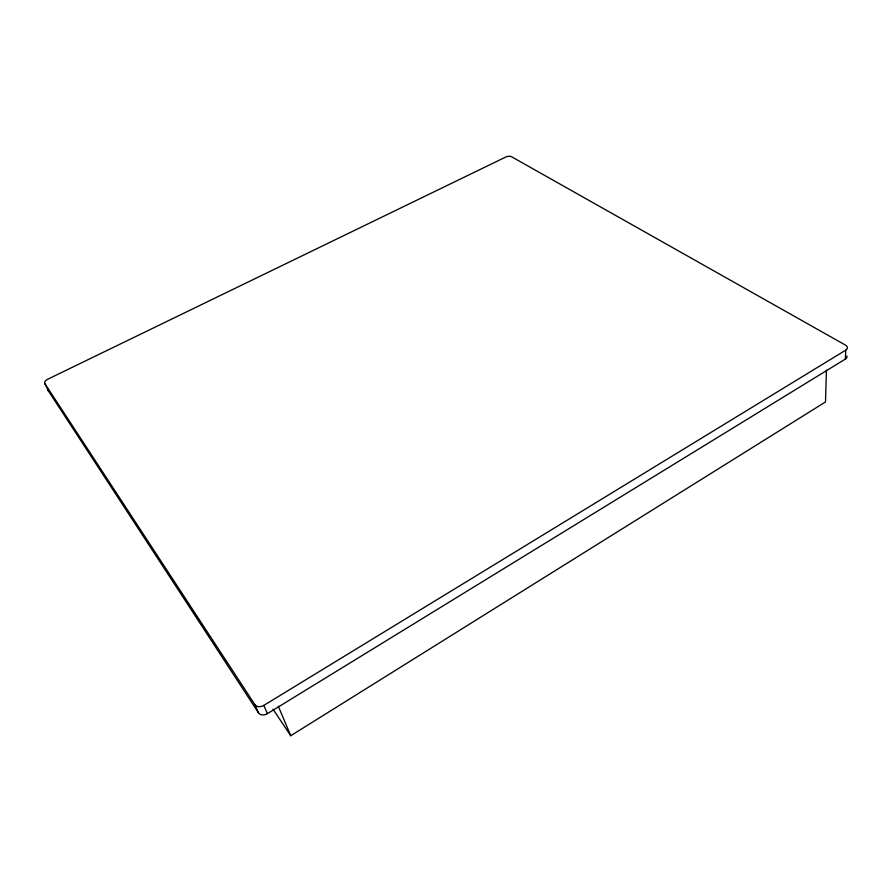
<?xml version="1.0" encoding="UTF-8"?>
<svg xmlns="http://www.w3.org/2000/svg" width="892" height="892" viewBox="0 0 892 892"><rect width="100%" height="100%" fill="white"/><g stroke="black" fill="none" stroke-linecap="round" stroke-linejoin="round"><path stroke-width="1.34" d="M826.427 370.147L825.501 401.946L290.747 735.733L272.997 709.162M845.382 359.052L845.75 350.143A6.021 3.535 0.9 0 0 845.504 345.137L511.584 156.758A4.27 2.063 -10.2 0 0 505.719 157.059L47.878 379.156A5.029 2.62 -23.1 0 0 44.823 383.549L48.424 390.964L258.513 712.875A6.98 5.274 -28.8 0 0 267.399 713.656L845.382 359.052A5.988 3.546 1.1 0 0 846.943 356.064M44.823 383.549L254.878 704.635A7.024 5.274 -28.5 0 0 263.82 705.405L845.75 350.143M254.878 704.635L258.513 712.875M263.82 705.405L267.399 713.656M278.315 706.274L290.747 735.733M48.424 390.964A5.006 2.631 -23.2 0 1 48.302 389.559"/></g></svg>
